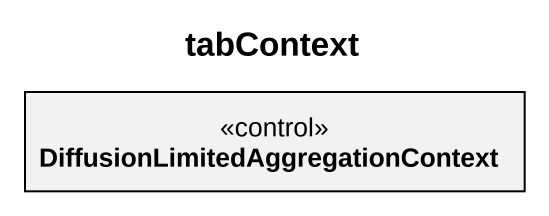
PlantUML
@startuml
title tabContext
hide circle
hide empty members
class "DiffusionLimitedAggregationContext" as DiffusionLimitedAggregationC <<control>>
@enduml
